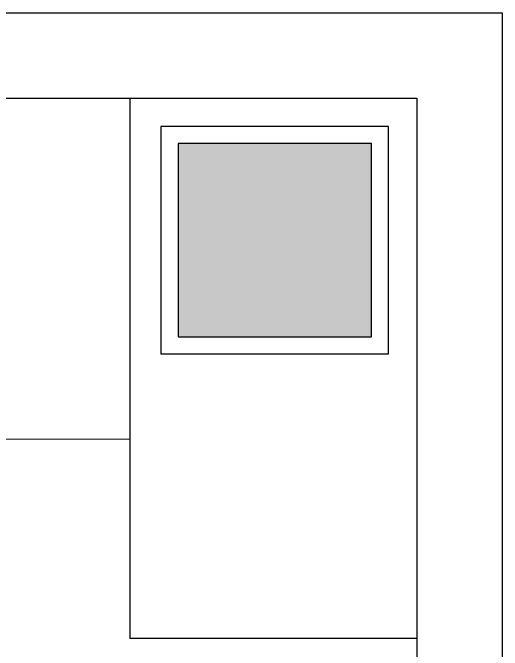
# Model space of a CAD drawing. Header units: inches. Extents: x 32 to 51.7, y 18.3 to 41.9.
# Drawn here: x 50.228 to 51.089, y 38.487 to 39.608 of the extents above; entities that cross this region are included whole.
import ezdxf

# ---------------------------------------------------------------- set-up
doc = ezdxf.new("R2010")
doc.units = ezdxf.units.IN
doc.header["$MEASUREMENT"] = 0
doc.layers.add('1', color=5, linetype='Continuous')
doc.layers.add('FURNITURE F 1 100', color=253, linetype='Continuous', lineweight=13)
doc.layers.add('WALL 1 100', color=250, linetype='Continuous', lineweight=30)

# ---------------------------------------------------------------- blocks, each defined once
blk = doc.blocks.new('ASASAS')
at = {"layer": 'WALL 1 100'}
h = blk.add_hatch(color=256, dxfattribs=at)
h.dxf.hatch_style = 1
h.paths.add_polyline_path([(7076.1468, 1050.5505), (7075.8068, 1050.5505), (7075.8068, 1050.2105), (7076.1468, 1050.2105)])
for points in [[(7075.7768, 1050.1805), (7076.1768, 1050.1805), (7076.1768, 1050.5805), (7075.7768, 1050.5805)], [(7075.8068, 1050.2105), (7076.1468, 1050.2105), (7076.1468, 1050.5505), (7075.8068, 1050.5505)]]:
    blk.add_lwpolyline(points, close=True, dxfattribs=at)

msp = doc.modelspace()

# ---------------------------------------------------------------- linework, layer by layer
at = {"layer": 'FURNITURE F 1 100'}
msp.add_lwpolyline([(48.3336, 38.8577), (50.4336, 38.8577)], dxfattribs=at)
at = {"layer": 'WALL 1 100'}
for p, q in [((46.8271, 39.6077), (51.0886, 39.6077)), ((51.0886, 39.6077), (51.0886, 37.6969)), ((46.8271, 39.4577), (50.9386, 39.4577)), ((50.9386, 39.4577), (50.9386, 37.6969))]:
    msp.add_line(p, q, dxfattribs=at)
msp.add_lwpolyline([(50.4336, 39.4577), (50.4336, 38.5077), (50.9386, 38.5077)], dxfattribs=at)

# ---------------------------------------------------------------- block references
at = {"layer": '1', "rotation": 269.9998433827349}
msp.add_blockref('ASASAS', (-999.6726, 7115.1874), dxfattribs=at)

doc.saveas('drawing.dxf')
